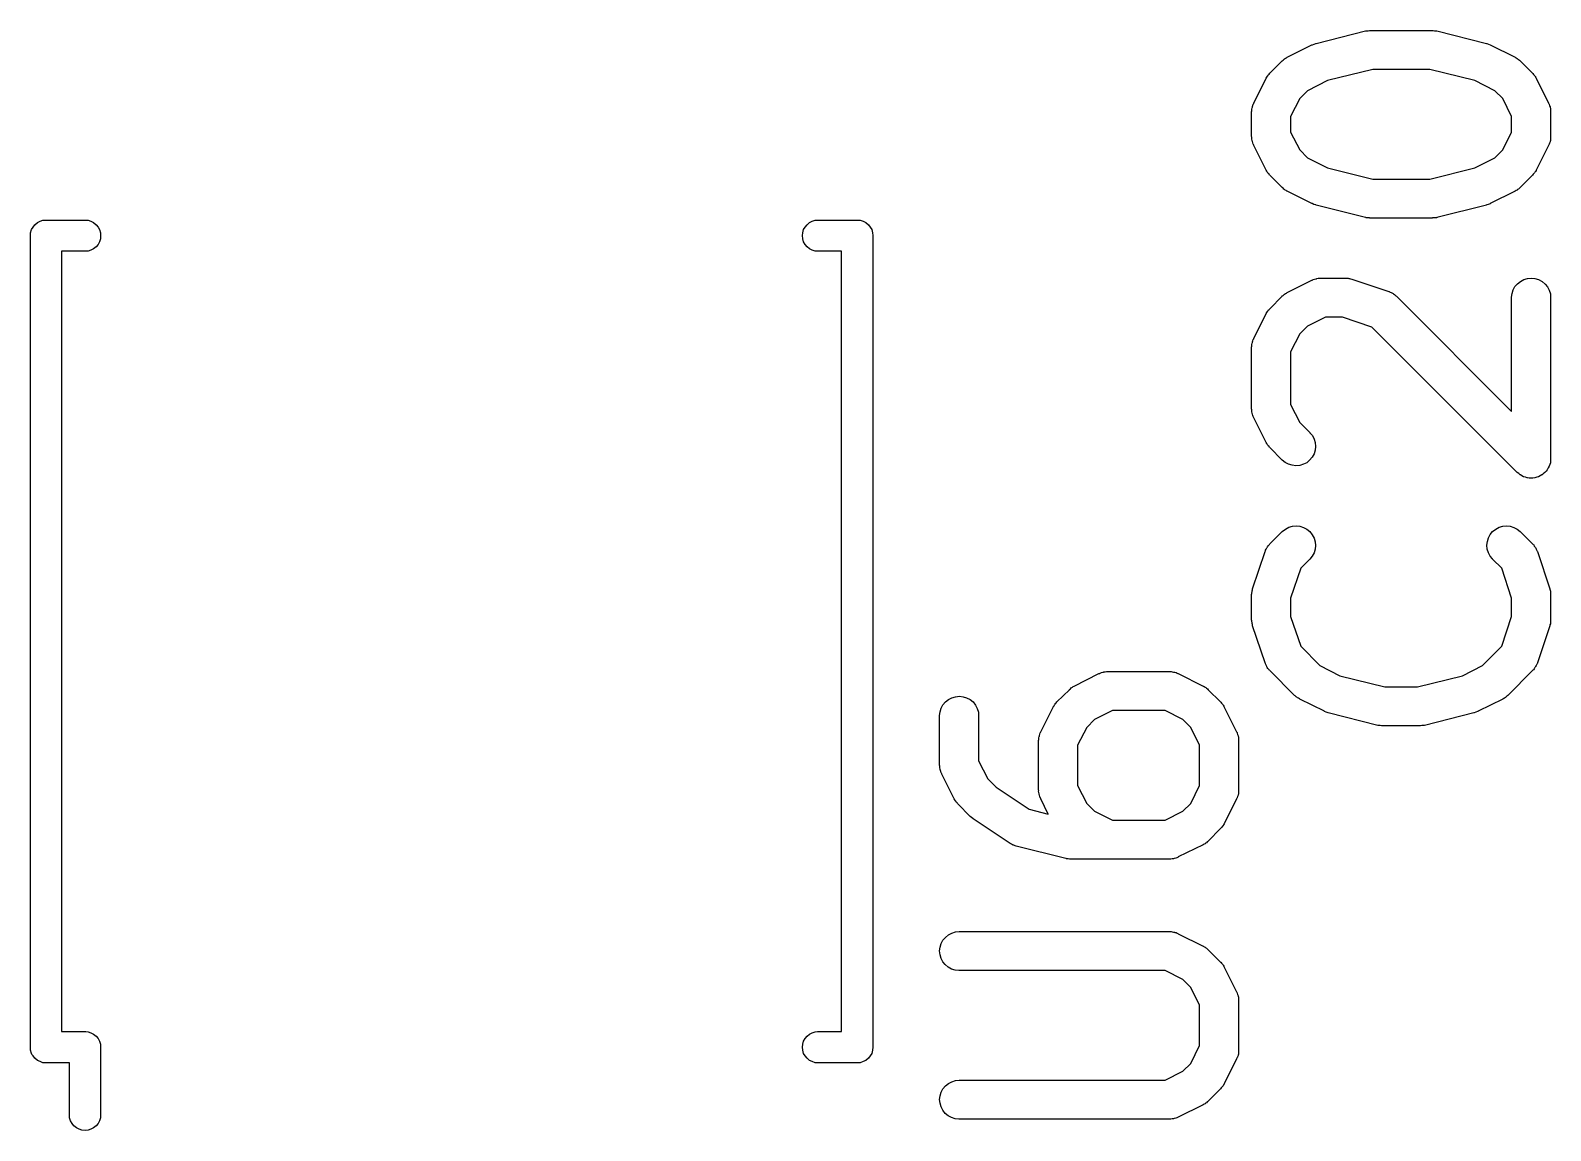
# Model space of a CAD drawing. Extents: x 99.8 to 129.4, y -164.5 to -95.4.
# Drawn here: x 107.38 to 113.23, y -121.49 to -117.26 of the extents above; entities that cross this region are included whole.
import ezdxf

# ---------------------------------------------------------------- set-up
doc = ezdxf.new("R2010")
doc.units = 0
doc.layers.add('BLACK', color=7, linetype='CONTINUOUS')

msp = doc.modelspace()

# ---------------------------------------------------------------- linework, layer by layer
at = {"layer": 'BLACK', "linetype": 'CONTINUOUS'}
for p, q in [((112.325, -117.313), (112.515, -117.265)), ((112.515, -117.265), (112.516, -117.265)), ((112.516, -117.265), (112.517, -117.265)), ((112.517, -117.265), (112.519, -117.265)), ((112.519, -117.265), (112.525, -117.264)), ((112.525, -117.264), (112.531, -117.263)), ((112.531, -117.263), (112.532, -117.263)), ((112.532, -117.263), (112.533, -117.263)), ((112.533, -117.263), (112.771, -117.263)), ((112.771, -117.263), (112.772, -117.263)), ((112.772, -117.263), (112.774, -117.263)), ((112.774, -117.263), (112.775, -117.263)), ((112.775, -117.263), (112.781, -117.264)), ((112.781, -117.264), (112.787, -117.265)), ((112.787, -117.265), (112.788, -117.265)), ((112.788, -117.265), (112.79, -117.265)), ((112.79, -117.265), (112.98, -117.313)), ((112.214, -117.366), (112.309, -117.319)), ((112.309, -117.319), (112.31, -117.318)), ((112.31, -117.318), (112.311, -117.318)), ((112.311, -117.318), (112.317, -117.316)), ((112.311, -117.318), (112.311, -117.318)), ((112.317, -117.316), (112.324, -117.313)), ((112.324, -117.313), (112.324, -117.313)), ((112.324, -117.313), (112.325, -117.313)), ((112.98, -117.313), (112.981, -117.313)), ((112.981, -117.313), (112.981, -117.313)), ((112.981, -117.313), (112.982, -117.313)), ((112.982, -117.313), (112.988, -117.316)), ((112.988, -117.316), (112.995, -117.318)), ((112.995, -117.318), (112.995, -117.319)), ((112.995, -117.319), (112.995, -117.319)), ((112.995, -117.319), (113.091, -117.366)), ((112.147, -117.428), (112.195, -117.38)), ((112.195, -117.38), (112.199, -117.377)), ((112.195, -117.38), (112.195, -117.38)), ((112.199, -117.377), (112.202, -117.374)), ((112.202, -117.374), (112.204, -117.372)), ((112.204, -117.372), (112.207, -117.37)), ((112.207, -117.37), (112.211, -117.368)), ((112.211, -117.368), (112.214, -117.366)), ((113.091, -117.366), (113.092, -117.367)), ((113.092, -117.367), (113.095, -117.369)), ((113.095, -117.369), (113.099, -117.371)), ((113.099, -117.371), (113.101, -117.373)), ((113.101, -117.373), (113.104, -117.375)), ((113.104, -117.375), (113.107, -117.378)), ((113.107, -117.378), (113.11, -117.38)), ((113.11, -117.38), (113.158, -117.428)), ((112.085, -117.543), (112.133, -117.447)), ((112.133, -117.446), (112.136, -117.443)), ((112.133, -117.447), (112.133, -117.446)), ((112.136, -117.443), (112.138, -117.439)), ((112.138, -117.439), (112.14, -117.437)), ((112.14, -117.437), (112.141, -117.434)), ((112.141, -117.434), (112.144, -117.431)), ((112.144, -117.431), (112.147, -117.428)), ((112.369, -117.456), (112.292, -117.495)), ((112.543, -117.413), (112.369, -117.456)), ((112.762, -117.413), (112.543, -117.413)), ((112.936, -117.456), (112.762, -117.413)), ((113.013, -117.495), (112.936, -117.456)), ((113.158, -117.428), (113.159, -117.429)), ((113.159, -117.429), (113.161, -117.432)), ((113.161, -117.432), (113.164, -117.435)), ((113.164, -117.435), (113.166, -117.438)), ((113.166, -117.438), (113.168, -117.44)), ((113.168, -117.44), (113.17, -117.444)), ((113.17, -117.444), (113.172, -117.447)), ((113.172, -117.447), (113.219, -117.543)), ((112.292, -117.495), (112.262, -117.525)), ((113.043, -117.525), (113.013, -117.495)), ((112.077, -117.575), (112.078, -117.573)), ((112.077, -117.576), (112.077, -117.575)), ((112.077, -117.671), (112.077, -117.576)), ((112.078, -117.566), (112.079, -117.561)), ((112.078, -117.571), (112.078, -117.566)), ((112.078, -117.573), (112.078, -117.571)), ((112.079, -117.561), (112.08, -117.558)), ((112.08, -117.556), (112.082, -117.552)), ((112.08, -117.558), (112.08, -117.556)), ((112.082, -117.552), (112.083, -117.547)), ((112.083, -117.547), (112.085, -117.545)), ((112.085, -117.545), (112.085, -117.543)), ((112.262, -117.525), (112.227, -117.594)), ((113.077, -117.594), (113.043, -117.525)), ((113.219, -117.543), (113.22, -117.544)), ((113.22, -117.544), (113.221, -117.546)), ((113.221, -117.546), (113.222, -117.548)), ((113.222, -117.548), (113.223, -117.553)), ((113.223, -117.553), (113.225, -117.557)), ((113.225, -117.557), (113.225, -117.56)), ((113.225, -117.56), (113.226, -117.562)), ((113.226, -117.562), (113.226, -117.567)), ((113.226, -117.567), (113.227, -117.572)), ((113.227, -117.572), (113.227, -117.574)), ((113.227, -117.574), (113.227, -117.576)), ((113.227, -117.576), (113.227, -117.671)), ((112.227, -117.594), (112.227, -117.654)), ((113.077, -117.654), (113.077, -117.594)), ((112.078, -117.674), (112.077, -117.671)), ((112.078, -117.676), (112.078, -117.674)), ((112.078, -117.681), (112.078, -117.676)), ((112.079, -117.686), (112.078, -117.681)), ((112.079, -117.688), (112.079, -117.686)), ((112.08, -117.69), (112.079, -117.688)), ((112.082, -117.695), (112.08, -117.69)), ((112.083, -117.7), (112.082, -117.695)), ((112.084, -117.702), (112.083, -117.7)), ((112.227, -117.654), (112.262, -117.722)), ((113.043, -117.722), (113.077, -117.654)), ((113.223, -117.696), (113.221, -117.701)), ((113.225, -117.691), (113.223, -117.696)), ((113.226, -117.687), (113.225, -117.689)), ((113.225, -117.689), (113.225, -117.691)), ((113.227, -117.677), (113.226, -117.682)), ((113.226, -117.682), (113.226, -117.687)), ((113.227, -117.671), (113.227, -117.672)), ((113.227, -117.672), (113.227, -117.675)), ((113.227, -117.675), (113.227, -117.677)), ((112.085, -117.704), (112.084, -117.702)), ((112.085, -117.705), (112.085, -117.704)), ((112.133, -117.8), (112.085, -117.705)), ((112.262, -117.722), (112.292, -117.753)), ((112.292, -117.753), (112.369, -117.791)), ((112.936, -117.791), (113.013, -117.753)), ((113.013, -117.753), (113.043, -117.722)), ((113.219, -117.705), (113.172, -117.8)), ((113.22, -117.703), (113.219, -117.705)), ((113.221, -117.701), (113.22, -117.703)), ((112.135, -117.804), (112.133, -117.8)), ((112.137, -117.808), (112.135, -117.804)), ((112.139, -117.81), (112.137, -117.808)), ((112.141, -117.813), (112.139, -117.81)), ((112.144, -117.816), (112.141, -117.813)), ((112.146, -117.819), (112.144, -117.816)), ((112.369, -117.791), (112.543, -117.835)), ((112.762, -117.835), (112.936, -117.791)), ((113.16, -117.816), (113.158, -117.82)), ((113.163, -117.813), (113.16, -117.816)), ((113.165, -117.811), (113.163, -117.813)), ((113.167, -117.808), (113.165, -117.811)), ((113.169, -117.805), (113.167, -117.808)), ((113.171, -117.801), (113.169, -117.805)), ((113.172, -117.8), (113.171, -117.801)), ((112.147, -117.82), (112.146, -117.819)), ((112.195, -117.867), (112.147, -117.82)), ((112.198, -117.87), (112.195, -117.867)), ((112.201, -117.873), (112.198, -117.87)), ((112.203, -117.875), (112.201, -117.873)), ((112.206, -117.877), (112.203, -117.875)), ((112.543, -117.835), (112.762, -117.835)), ((113.1, -117.875), (113.098, -117.877)), ((113.103, -117.874), (113.1, -117.875)), ((113.106, -117.871), (113.103, -117.874)), ((113.109, -117.868), (113.106, -117.871)), ((113.11, -117.867), (113.109, -117.868)), ((113.158, -117.82), (113.11, -117.867)), ((112.21, -117.879), (112.206, -117.877)), ((112.213, -117.881), (112.21, -117.879)), ((112.214, -117.881), (112.213, -117.881)), ((112.309, -117.929), (112.214, -117.881)), ((112.31, -117.929), (112.309, -117.929)), ((112.316, -117.932), (112.31, -117.929)), ((112.31, -117.929), (112.31, -117.929)), ((112.323, -117.934), (112.316, -117.932)), ((112.987, -117.932), (112.981, -117.934)), ((112.994, -117.93), (112.987, -117.932)), ((112.995, -117.929), (112.994, -117.93)), ((112.994, -117.93), (112.994, -117.93)), ((113.091, -117.881), (112.995, -117.929)), ((112.995, -117.929), (112.995, -117.929)), ((113.094, -117.879), (113.091, -117.881)), ((113.098, -117.877), (113.094, -117.879)), ((107.428, -117.993), (107.437, -117.992)), ((107.437, -117.992), (107.437, -117.992)), ((107.437, -117.992), (107.44, -117.992)), ((107.44, -117.992), (107.443, -117.992)), ((107.443, -117.992), (107.593, -117.992)), ((107.593, -117.992), (107.602, -117.993)), ((110.398, -117.993), (110.407, -117.992)), ((110.407, -117.992), (110.557, -117.992)), ((110.557, -117.992), (110.56, -117.992)), ((110.56, -117.992), (110.563, -117.992)), ((110.563, -117.992), (110.572, -117.993)), ((112.324, -117.934), (112.323, -117.934)), ((112.323, -117.934), (112.323, -117.934)), ((112.325, -117.935), (112.324, -117.934)), ((112.515, -117.982), (112.325, -117.935)), ((112.516, -117.982), (112.515, -117.982)), ((112.518, -117.983), (112.516, -117.982)), ((112.524, -117.984), (112.518, -117.983)), ((112.53, -117.984), (112.524, -117.984)), ((112.531, -117.984), (112.53, -117.984)), ((112.532, -117.985), (112.531, -117.984)), ((112.533, -117.985), (112.532, -117.985)), ((112.771, -117.985), (112.533, -117.985)), ((112.773, -117.984), (112.771, -117.985)), ((112.774, -117.984), (112.773, -117.984)), ((112.78, -117.984), (112.774, -117.984)), ((112.786, -117.983), (112.78, -117.984)), ((112.787, -117.983), (112.786, -117.983)), ((112.789, -117.983), (112.787, -117.983)), ((112.79, -117.982), (112.789, -117.983)), ((112.98, -117.935), (112.79, -117.982)), ((112.981, -117.934), (112.98, -117.935)), ((112.98, -117.935), (112.98, -117.935)), ((107.38, -118.052), (107.381, -118.041)), ((107.381, -118.041), (107.384, -118.029)), ((107.384, -118.029), (107.39, -118.019)), ((107.39, -118.019), (107.397, -118.01)), ((107.397, -118.01), (107.407, -118.002)), ((107.407, -118.002), (107.417, -117.997)), ((107.417, -117.997), (107.428, -117.993)), ((107.602, -117.993), (107.613, -117.997)), ((107.613, -117.997), (107.623, -118.002)), ((107.623, -118.002), (107.633, -118.01)), ((107.633, -118.01), (107.64, -118.019)), ((107.64, -118.019), (107.646, -118.029)), ((107.646, -118.029), (107.649, -118.041)), ((107.649, -118.041), (107.65, -118.052)), ((110.35, -118.052), (110.351, -118.041)), ((110.351, -118.041), (110.354, -118.029)), ((110.354, -118.029), (110.36, -118.019)), ((110.36, -118.019), (110.367, -118.01)), ((110.367, -118.01), (110.377, -118.002)), ((110.377, -118.002), (110.387, -117.997)), ((110.387, -117.997), (110.398, -117.993)), ((110.572, -117.993), (110.583, -117.997)), ((110.583, -117.997), (110.593, -118.002)), ((110.593, -118.002), (110.603, -118.01)), ((110.603, -118.01), (110.61, -118.019)), ((110.61, -118.019), (110.616, -118.029)), ((110.616, -118.029), (110.619, -118.041)), ((110.619, -118.041), (110.62, -118.052)), ((107.38, -118.055), (107.38, -118.052)), ((107.38, -121.17), (107.38, -118.055)), ((107.613, -118.108), (107.602, -118.112)), ((107.623, -118.103), (107.613, -118.108)), ((107.633, -118.095), (107.623, -118.103)), ((107.64, -118.086), (107.633, -118.095)), ((107.646, -118.076), (107.64, -118.086)), ((107.649, -118.064), (107.646, -118.076)), ((107.65, -118.052), (107.649, -118.064)), ((110.351, -118.064), (110.35, -118.052)), ((110.354, -118.076), (110.351, -118.064)), ((110.36, -118.086), (110.354, -118.076)), ((110.367, -118.095), (110.36, -118.086)), ((110.377, -118.103), (110.367, -118.095)), ((110.387, -118.108), (110.377, -118.103)), ((110.398, -118.112), (110.387, -118.108)), ((110.62, -118.052), (110.62, -118.055)), ((110.62, -118.055), (110.62, -121.17)), ((107.593, -118.112), (107.5, -118.112)), ((107.5, -118.112), (107.5, -121.112)), ((107.602, -118.112), (107.593, -118.112)), ((110.407, -118.112), (110.398, -118.112)), ((110.5, -118.112), (110.407, -118.112)), ((110.5, -121.112), (110.5, -118.112)), ((112.214, -118.271), (112.309, -118.223)), ((112.309, -118.223), (112.31, -118.223)), ((112.31, -118.223), (112.312, -118.222)), ((112.312, -118.222), (112.314, -118.221)), ((112.314, -118.221), (112.319, -118.22)), ((112.319, -118.22), (112.324, -118.218)), ((112.324, -118.218), (112.326, -118.218)), ((112.326, -118.218), (112.328, -118.217)), ((112.328, -118.217), (112.333, -118.216)), ((112.333, -118.216), (112.338, -118.216)), ((112.338, -118.216), (112.341, -118.216)), ((112.341, -118.216), (112.343, -118.215)), ((112.343, -118.215), (112.438, -118.215)), ((112.438, -118.215), (112.439, -118.215)), ((112.439, -118.215), (112.443, -118.216)), ((112.443, -118.216), (112.448, -118.216)), ((112.448, -118.216), (112.451, -118.217)), ((112.451, -118.217), (112.454, -118.217)), ((112.454, -118.217), (112.458, -118.218)), ((112.458, -118.218), (112.462, -118.219)), ((112.462, -118.219), (112.605, -118.267)), ((113.111, -118.228), (113.124, -118.221)), ((113.124, -118.221), (113.138, -118.217)), ((113.138, -118.217), (113.153, -118.215)), ((113.153, -118.215), (113.167, -118.217)), ((113.167, -118.217), (113.181, -118.221)), ((113.181, -118.221), (113.194, -118.228)), ((112.195, -118.284), (112.199, -118.282)), ((112.195, -118.285), (112.195, -118.284)), ((112.199, -118.282), (112.202, -118.279)), ((112.202, -118.279), (112.204, -118.277)), ((112.204, -118.277), (112.207, -118.275)), ((112.207, -118.275), (112.211, -118.273)), ((112.211, -118.273), (112.214, -118.271)), ((112.605, -118.267), (112.606, -118.267)), ((112.606, -118.267), (112.608, -118.268)), ((112.608, -118.268), (112.61, -118.269)), ((112.61, -118.269), (112.614, -118.271)), ((112.614, -118.271), (112.619, -118.273)), ((112.619, -118.273), (112.621, -118.275)), ((112.621, -118.275), (112.623, -118.276)), ((112.623, -118.276), (112.627, -118.279)), ((112.627, -118.279), (112.631, -118.282)), ((112.631, -118.282), (112.632, -118.284)), ((112.632, -118.284), (112.634, -118.285)), ((113.077, -118.289), (113.079, -118.275)), ((113.079, -118.275), (113.083, -118.261)), ((113.083, -118.261), (113.09, -118.248)), ((113.09, -118.248), (113.1, -118.237)), ((113.1, -118.237), (113.111, -118.228)), ((113.194, -118.228), (113.206, -118.238)), ((113.206, -118.238), (113.215, -118.249)), ((113.215, -118.249), (113.222, -118.262)), ((113.222, -118.262), (113.226, -118.276)), ((113.226, -118.276), (113.227, -118.29)), ((112.138, -118.344), (112.14, -118.342)), ((112.14, -118.342), (112.141, -118.339)), ((112.141, -118.339), (112.144, -118.336)), ((112.144, -118.336), (112.147, -118.333)), ((112.147, -118.333), (112.195, -118.285)), ((112.634, -118.285), (113.077, -118.728)), ((113.077, -118.29), (113.077, -118.289)), ((113.077, -118.728), (113.077, -118.29)), ((113.227, -118.29), (113.227, -118.91)), ((112.085, -118.447), (112.133, -118.352)), ((112.133, -118.351), (112.136, -118.348)), ((112.133, -118.352), (112.133, -118.351)), ((112.136, -118.348), (112.138, -118.344)), ((112.292, -118.4), (112.262, -118.43)), ((112.361, -118.365), (112.292, -118.4)), ((112.426, -118.365), (112.361, -118.365)), ((112.54, -118.404), (112.426, -118.365)), ((112.08, -118.461), (112.082, -118.456)), ((112.082, -118.456), (112.083, -118.451)), ((112.083, -118.451), (112.085, -118.449)), ((112.085, -118.449), (112.085, -118.447)), ((112.262, -118.43), (112.227, -118.499)), ((113.099, -118.963), (112.54, -118.404)), ((112.077, -118.48), (112.078, -118.478)), ((112.077, -118.481), (112.077, -118.48)), ((112.077, -118.719), (112.077, -118.481)), ((112.078, -118.47), (112.079, -118.465)), ((112.078, -118.476), (112.078, -118.47)), ((112.078, -118.478), (112.078, -118.476)), ((112.079, -118.465), (112.08, -118.463)), ((112.08, -118.463), (112.08, -118.461)), ((112.227, -118.499), (112.227, -118.701)), ((112.078, -118.721), (112.077, -118.719)), ((112.078, -118.723), (112.078, -118.721)), ((112.078, -118.729), (112.078, -118.723)), ((112.079, -118.734), (112.078, -118.729)), ((112.079, -118.736), (112.079, -118.734)), ((112.08, -118.738), (112.079, -118.736)), ((112.082, -118.743), (112.08, -118.738)), ((112.083, -118.748), (112.082, -118.743)), ((112.084, -118.75), (112.083, -118.748)), ((112.085, -118.752), (112.084, -118.75)), ((112.085, -118.753), (112.085, -118.752)), ((112.227, -118.701), (112.262, -118.77)), ((112.133, -118.848), (112.085, -118.753)), ((112.262, -118.77), (112.301, -118.809)), ((112.301, -118.809), (112.301, -118.81)), ((112.301, -118.81), (112.311, -118.821)), ((112.135, -118.851), (112.133, -118.848)), ((112.137, -118.855), (112.135, -118.851)), ((112.139, -118.858), (112.137, -118.855)), ((112.141, -118.86), (112.139, -118.858)), ((112.144, -118.863), (112.141, -118.86)), ((112.146, -118.867), (112.144, -118.863)), ((112.147, -118.867), (112.146, -118.867)), ((112.195, -118.915), (112.147, -118.867)), ((112.311, -118.821), (112.317, -118.834)), ((112.317, -118.834), (112.321, -118.848)), ((112.321, -118.848), (112.323, -118.863)), ((112.323, -118.863), (112.321, -118.877)), ((112.206, -118.924), (112.195, -118.915)), ((112.219, -118.931), (112.206, -118.924)), ((112.289, -118.925), (112.276, -118.931)), ((112.3, -118.915), (112.289, -118.925)), ((112.31, -118.904), (112.3, -118.915)), ((112.317, -118.891), (112.31, -118.904)), ((112.321, -118.877), (112.317, -118.891)), ((113.226, -118.925), (113.224, -118.932)), ((113.227, -118.918), (113.226, -118.925)), ((113.226, -118.925), (113.226, -118.925)), ((113.226, -118.925), (113.226, -118.925)), ((113.227, -118.91), (113.227, -118.91)), ((113.227, -118.91), (113.227, -118.91)), ((113.227, -118.91), (113.227, -118.91)), ((113.227, -118.91), (113.227, -118.911)), ((113.227, -118.911), (113.227, -118.918)), ((112.233, -118.935), (112.219, -118.931)), ((112.247, -118.937), (112.233, -118.935)), ((112.262, -118.936), (112.247, -118.937)), ((112.276, -118.931), (112.262, -118.936)), ((113.105, -118.967), (113.099, -118.963)), ((113.11, -118.972), (113.105, -118.967)), ((113.111, -118.972), (113.11, -118.972)), ((113.117, -118.975), (113.111, -118.972)), ((113.111, -118.972), (113.111, -118.972)), ((113.123, -118.979), (113.117, -118.975)), ((113.124, -118.979), (113.123, -118.979)), ((113.123, -118.979), (113.123, -118.979)), ((113.13, -118.981), (113.124, -118.979)), ((113.137, -118.983), (113.13, -118.981)), ((113.138, -118.983), (113.137, -118.983)), ((113.137, -118.983), (113.137, -118.983)), ((113.145, -118.984), (113.138, -118.983)), ((113.152, -118.985), (113.145, -118.984)), ((113.159, -118.984), (113.152, -118.985)), ((113.152, -118.985), (113.152, -118.985)), ((113.152, -118.985), (113.152, -118.985)), ((113.166, -118.983), (113.159, -118.984)), ((113.167, -118.983), (113.166, -118.983)), ((113.174, -118.981), (113.167, -118.983)), ((113.167, -118.983), (113.167, -118.983)), ((113.18, -118.979), (113.174, -118.981)), ((113.181, -118.979), (113.18, -118.979)), ((113.187, -118.976), (113.181, -118.979)), ((113.181, -118.979), (113.181, -118.979)), ((113.193, -118.972), (113.187, -118.976)), ((113.194, -118.972), (113.193, -118.972)), ((113.199, -118.968), (113.194, -118.972)), ((113.194, -118.972), (113.194, -118.972)), ((113.205, -118.963), (113.199, -118.968)), ((113.21, -118.958), (113.205, -118.963)), ((113.205, -118.963), (113.205, -118.963)), ((113.205, -118.963), (113.205, -118.963)), ((113.214, -118.952), (113.21, -118.958)), ((113.218, -118.945), (113.214, -118.952)), ((113.214, -118.952), (113.214, -118.952)), ((113.214, -118.952), (113.214, -118.952)), ((113.221, -118.939), (113.218, -118.945)), ((113.224, -118.932), (113.221, -118.939)), ((113.221, -118.939), (113.221, -118.939)), ((113.221, -118.939), (113.221, -118.939)), ((112.147, -119.237), (112.195, -119.19)), ((112.195, -119.189), (112.207, -119.18)), ((112.195, -119.19), (112.195, -119.189)), ((112.207, -119.18), (112.22, -119.173)), ((112.22, -119.173), (112.234, -119.169)), ((112.234, -119.169), (112.248, -119.168)), ((112.248, -119.168), (112.263, -119.169)), ((112.263, -119.169), (112.277, -119.174)), ((112.277, -119.174), (112.29, -119.181)), ((112.29, -119.181), (112.301, -119.19)), ((112.301, -119.19), (112.31, -119.202)), ((112.31, -119.202), (112.317, -119.215)), ((112.317, -119.215), (112.321, -119.229)), ((112.984, -119.228), (112.988, -119.214)), ((112.988, -119.214), (112.995, -119.201)), ((112.995, -119.201), (113.004, -119.189)), ((113.004, -119.189), (113.016, -119.18)), ((113.016, -119.18), (113.029, -119.173)), ((113.029, -119.173), (113.043, -119.169)), ((113.043, -119.169), (113.057, -119.168)), ((113.057, -119.168), (113.072, -119.169)), ((113.072, -119.169), (113.086, -119.174)), ((113.086, -119.174), (113.099, -119.181)), ((113.099, -119.181), (113.11, -119.19)), ((113.11, -119.19), (113.158, -119.237)), ((112.081, -119.41), (112.129, -119.267)), ((112.129, -119.266), (112.13, -119.264)), ((112.129, -119.267), (112.129, -119.266)), ((112.13, -119.264), (112.131, -119.262)), ((112.131, -119.262), (112.133, -119.257)), ((112.133, -119.257), (112.135, -119.252)), ((112.135, -119.252), (112.137, -119.251)), ((112.137, -119.251), (112.138, -119.249)), ((112.138, -119.249), (112.141, -119.245)), ((112.141, -119.245), (112.144, -119.241)), ((112.144, -119.241), (112.146, -119.239)), ((112.146, -119.239), (112.147, -119.237)), ((112.317, -119.272), (112.31, -119.285)), ((112.321, -119.258), (112.317, -119.272)), ((112.321, -119.229), (112.323, -119.243)), ((112.323, -119.243), (112.321, -119.258)), ((112.982, -119.242), (112.984, -119.228)), ((112.983, -119.257), (112.982, -119.242)), ((112.988, -119.271), (112.983, -119.257)), ((112.994, -119.284), (112.988, -119.271)), ((113.158, -119.237), (113.159, -119.238)), ((113.159, -119.238), (113.16, -119.24)), ((113.16, -119.24), (113.162, -119.241)), ((113.162, -119.241), (113.164, -119.246)), ((113.164, -119.246), (113.168, -119.25)), ((113.168, -119.25), (113.169, -119.252)), ((113.169, -119.252), (113.17, -119.253)), ((113.17, -119.253), (113.172, -119.258)), ((113.172, -119.258), (113.174, -119.263)), ((113.174, -119.263), (113.175, -119.265)), ((113.175, -119.265), (113.176, -119.267)), ((113.176, -119.267), (113.224, -119.41)), ((112.266, -119.331), (112.227, -119.446)), ((112.301, -119.296), (112.266, -119.331)), ((112.31, -119.285), (112.301, -119.296)), ((113.003, -119.295), (112.994, -119.284)), ((113.004, -119.296), (113.003, -119.295)), ((113.039, -119.331), (113.004, -119.296)), ((113.077, -119.446), (113.039, -119.331)), ((112.077, -119.432), (112.078, -119.428)), ((112.077, -119.433), (112.077, -119.432)), ((112.077, -119.529), (112.077, -119.433)), ((112.078, -119.424), (112.079, -119.421)), ((112.078, -119.428), (112.078, -119.424)), ((112.079, -119.418), (112.08, -119.414)), ((112.079, -119.421), (112.079, -119.418)), ((112.08, -119.414), (112.081, -119.41)), ((112.227, -119.446), (112.227, -119.516)), ((113.077, -119.516), (113.077, -119.446)), ((113.224, -119.41), (113.224, -119.411)), ((113.224, -119.411), (113.225, -119.415)), ((113.225, -119.415), (113.226, -119.419)), ((113.226, -119.419), (113.226, -119.422)), ((113.226, -119.422), (113.227, -119.425)), ((113.227, -119.425), (113.227, -119.429)), ((113.227, -119.429), (113.227, -119.433)), ((113.227, -119.433), (113.227, -119.529)), ((112.078, -119.533), (112.077, -119.529)), ((112.078, -119.537), (112.078, -119.533)), ((112.079, -119.54), (112.078, -119.537)), ((112.079, -119.543), (112.079, -119.54)), ((112.08, -119.547), (112.079, -119.543)), ((112.081, -119.551), (112.08, -119.547)), ((112.081, -119.552), (112.081, -119.551)), ((112.129, -119.695), (112.081, -119.552)), ((112.227, -119.516), (112.266, -119.631)), ((113.039, -119.631), (113.077, -119.516)), ((113.224, -119.552), (113.176, -119.695)), ((113.226, -119.544), (113.224, -119.548)), ((113.224, -119.548), (113.224, -119.552)), ((113.227, -119.538), (113.226, -119.541)), ((113.226, -119.541), (113.226, -119.544)), ((113.227, -119.529), (113.227, -119.53)), ((113.227, -119.53), (113.227, -119.534)), ((113.227, -119.534), (113.227, -119.538)), ((112.266, -119.631), (112.34, -119.705)), ((112.965, -119.705), (113.039, -119.631)), ((111.395, -119.784), (111.49, -119.736)), ((111.49, -119.736), (111.491, -119.735)), ((111.491, -119.735), (111.493, -119.735)), ((111.493, -119.735), (111.495, -119.734)), ((111.495, -119.734), (111.5, -119.732)), ((111.5, -119.732), (111.505, -119.73)), ((111.505, -119.73), (111.507, -119.73)), ((111.507, -119.73), (111.509, -119.729)), ((111.509, -119.729), (111.514, -119.729)), ((111.514, -119.729), (111.519, -119.728)), ((111.519, -119.728), (111.522, -119.728)), ((111.522, -119.728), (111.524, -119.728)), ((111.524, -119.728), (111.762, -119.728)), ((111.762, -119.728), (111.763, -119.728)), ((111.763, -119.728), (111.765, -119.728)), ((111.765, -119.728), (111.767, -119.728)), ((111.767, -119.728), (111.772, -119.729)), ((111.772, -119.729), (111.777, -119.73)), ((111.777, -119.73), (111.78, -119.73)), ((111.78, -119.73), (111.782, -119.731)), ((111.782, -119.731), (111.787, -119.732)), ((111.787, -119.732), (111.791, -119.734)), ((111.791, -119.734), (111.793, -119.735)), ((111.793, -119.735), (111.795, -119.736)), ((111.795, -119.736), (111.891, -119.784)), ((112.13, -119.697), (112.129, -119.695)), ((112.13, -119.699), (112.13, -119.697)), ((112.133, -119.704), (112.13, -119.699)), ((112.135, -119.709), (112.133, -119.704)), ((112.136, -119.71), (112.135, -119.709)), ((112.137, -119.712), (112.136, -119.71)), ((112.14, -119.716), (112.137, -119.712)), ((112.143, -119.72), (112.14, -119.716)), ((112.145, -119.722), (112.143, -119.72)), ((112.146, -119.724), (112.145, -119.722)), ((112.147, -119.724), (112.146, -119.724)), ((112.242, -119.82), (112.147, -119.724)), ((112.34, -119.705), (112.417, -119.744)), ((112.417, -119.744), (112.59, -119.787)), ((112.715, -119.787), (112.888, -119.744)), ((112.888, -119.744), (112.965, -119.705)), ((113.158, -119.724), (113.063, -119.82)), ((113.159, -119.723), (113.158, -119.724)), ((113.161, -119.721), (113.159, -119.723)), ((113.164, -119.717), (113.161, -119.721)), ((113.167, -119.713), (113.164, -119.717)), ((113.168, -119.711), (113.167, -119.713)), ((113.169, -119.709), (113.168, -119.711)), ((113.172, -119.705), (113.169, -119.709)), ((113.174, -119.7), (113.172, -119.705)), ((113.175, -119.698), (113.174, -119.7)), ((113.176, -119.696), (113.175, -119.698)), ((113.176, -119.695), (113.176, -119.696)), ((111.328, -119.845), (111.376, -119.798)), ((111.376, -119.797), (111.38, -119.794)), ((111.376, -119.798), (111.376, -119.797)), ((111.38, -119.794), (111.383, -119.791)), ((111.383, -119.791), (111.385, -119.79)), ((111.385, -119.79), (111.388, -119.788)), ((111.388, -119.788), (111.391, -119.786)), ((111.391, -119.786), (111.395, -119.784)), ((111.891, -119.784), (111.892, -119.784)), ((111.892, -119.784), (111.895, -119.786)), ((111.895, -119.786), (111.899, -119.788)), ((111.899, -119.788), (111.901, -119.79)), ((111.901, -119.79), (111.904, -119.792)), ((111.904, -119.792), (111.907, -119.795)), ((111.907, -119.795), (111.91, -119.798)), ((111.91, -119.798), (111.958, -119.845)), ((112.59, -119.787), (112.715, -119.787)), ((110.883, -119.869), (110.89, -119.856)), ((110.89, -119.856), (110.9, -119.845)), ((110.9, -119.845), (110.911, -119.835)), ((110.911, -119.835), (110.924, -119.829)), ((110.924, -119.829), (110.938, -119.825)), ((110.938, -119.825), (110.953, -119.823)), ((110.953, -119.823), (110.967, -119.825)), ((110.967, -119.825), (110.981, -119.829)), ((110.981, -119.829), (110.994, -119.836)), ((110.994, -119.836), (111.006, -119.845)), ((111.006, -119.845), (111.015, -119.857)), ((111.015, -119.857), (111.022, -119.87)), ((111.314, -119.864), (111.317, -119.86)), ((111.317, -119.86), (111.319, -119.856)), ((111.319, -119.856), (111.321, -119.854)), ((111.321, -119.854), (111.322, -119.851)), ((111.322, -119.851), (111.325, -119.848)), ((111.325, -119.848), (111.328, -119.845)), ((111.958, -119.845), (111.959, -119.846)), ((111.959, -119.846), (111.961, -119.849)), ((111.961, -119.849), (111.964, -119.852)), ((111.964, -119.852), (111.966, -119.855)), ((111.966, -119.855), (111.968, -119.857)), ((111.968, -119.857), (111.97, -119.861)), ((111.97, -119.861), (111.972, -119.865)), ((112.245, -119.822), (112.242, -119.82)), ((112.248, -119.825), (112.245, -119.822)), ((112.251, -119.827), (112.248, -119.825)), ((112.254, -119.829), (112.251, -119.827)), ((112.257, -119.831), (112.254, -119.829)), ((112.261, -119.833), (112.257, -119.831)), ((112.262, -119.834), (112.261, -119.833)), ((112.357, -119.881), (112.262, -119.834)), ((113.043, -119.834), (112.948, -119.881)), ((113.047, -119.832), (113.043, -119.834)), ((113.05, -119.83), (113.047, -119.832)), ((113.053, -119.828), (113.05, -119.83)), ((113.055, -119.826), (113.053, -119.828)), ((113.059, -119.823), (113.055, -119.826)), ((113.062, -119.82), (113.059, -119.823)), ((113.063, -119.82), (113.062, -119.82)), ((110.877, -119.897), (110.879, -119.883)), ((110.877, -119.898), (110.877, -119.897)), ((110.877, -120.089), (110.877, -119.898)), ((110.879, -119.883), (110.883, -119.869)), ((111.022, -119.87), (111.026, -119.884)), ((111.026, -119.884), (111.027, -119.898)), ((111.027, -119.898), (111.027, -120.071)), ((111.266, -119.96), (111.314, -119.865)), ((111.314, -119.865), (111.314, -119.864)), ((111.473, -119.912), (111.443, -119.943)), ((111.542, -119.878), (111.473, -119.912)), ((111.744, -119.878), (111.542, -119.878)), ((111.813, -119.912), (111.744, -119.878)), ((111.843, -119.943), (111.813, -119.912)), ((111.972, -119.865), (112.019, -119.96)), ((112.358, -119.882), (112.357, -119.881)), ((112.357, -119.881), (112.357, -119.881)), ((112.364, -119.884), (112.358, -119.882)), ((112.371, -119.887), (112.364, -119.884)), ((112.372, -119.887), (112.371, -119.887)), ((112.371, -119.887), (112.371, -119.887)), ((112.371, -119.887), (112.371, -119.887)), ((112.563, -119.935), (112.372, -119.887)), ((112.932, -119.887), (112.742, -119.935)), ((112.933, -119.887), (112.932, -119.887)), ((112.94, -119.884), (112.933, -119.887)), ((112.933, -119.887), (112.933, -119.887)), ((112.946, -119.882), (112.94, -119.884)), ((112.947, -119.882), (112.946, -119.882)), ((112.948, -119.881), (112.947, -119.882)), ((112.947, -119.882), (112.947, -119.882)), ((111.259, -119.983), (111.26, -119.978)), ((111.26, -119.978), (111.261, -119.976)), ((111.261, -119.974), (111.263, -119.969)), ((111.261, -119.976), (111.261, -119.974)), ((111.263, -119.969), (111.264, -119.964)), ((111.264, -119.964), (111.265, -119.962)), ((111.265, -119.962), (111.266, -119.96)), ((111.443, -119.943), (111.408, -120.011)), ((111.877, -120.011), (111.843, -119.943)), ((112.019, -119.96), (112.02, -119.961)), ((112.02, -119.961), (112.021, -119.963)), ((112.021, -119.963), (112.022, -119.965)), ((112.022, -119.965), (112.023, -119.97)), ((112.023, -119.97), (112.025, -119.975)), ((112.025, -119.975), (112.025, -119.977)), ((112.025, -119.977), (112.026, -119.979)), ((112.026, -119.979), (112.026, -119.984)), ((112.564, -119.935), (112.563, -119.935)), ((112.565, -119.935), (112.564, -119.935)), ((112.571, -119.936), (112.565, -119.935)), ((112.577, -119.937), (112.571, -119.936)), ((112.579, -119.937), (112.577, -119.937)), ((112.58, -119.937), (112.579, -119.937)), ((112.581, -119.937), (112.58, -119.937)), ((112.724, -119.937), (112.581, -119.937)), ((112.725, -119.937), (112.724, -119.937)), ((112.726, -119.937), (112.725, -119.937)), ((112.732, -119.936), (112.726, -119.937)), ((112.738, -119.935), (112.732, -119.936)), ((112.74, -119.935), (112.738, -119.935)), ((112.741, -119.935), (112.74, -119.935)), ((112.742, -119.935), (112.741, -119.935)), ((111.258, -119.992), (111.259, -119.99)), ((111.258, -119.993), (111.258, -119.992)), ((111.258, -120.184), (111.258, -119.993)), ((111.259, -119.988), (111.259, -119.983)), ((111.259, -119.99), (111.259, -119.988)), ((111.408, -120.011), (111.408, -120.166)), ((111.877, -120.166), (111.877, -120.011)), ((112.026, -119.984), (112.027, -119.989)), ((112.027, -119.989), (112.027, -119.991)), ((112.027, -119.991), (112.027, -119.993)), ((112.027, -119.993), (112.027, -120.184)), ((110.878, -120.091), (110.877, -120.089)), ((110.878, -120.093), (110.878, -120.091)), ((110.878, -120.098), (110.878, -120.093)), ((111.027, -120.071), (111.062, -120.14)), ((110.879, -120.103), (110.878, -120.098)), ((110.879, -120.105), (110.879, -120.103)), ((110.88, -120.108), (110.879, -120.105)), ((110.882, -120.112), (110.88, -120.108)), ((110.883, -120.117), (110.882, -120.112)), ((110.884, -120.119), (110.883, -120.117)), ((110.885, -120.121), (110.884, -120.119)), ((110.885, -120.122), (110.885, -120.121)), ((110.933, -120.217), (110.885, -120.122)), ((111.062, -120.14), (111.095, -120.173)), ((111.095, -120.173), (111.221, -120.257)), ((111.259, -120.186), (111.258, -120.184)), ((111.258, -120.188), (111.259, -120.186)), ((111.259, -120.193), (111.258, -120.188)), ((111.26, -120.198), (111.259, -120.193)), ((111.26, -120.201), (111.26, -120.198)), ((111.261, -120.203), (111.26, -120.201)), ((111.263, -120.208), (111.261, -120.203)), ((111.264, -120.213), (111.263, -120.208)), ((111.265, -120.214), (111.264, -120.213)), ((111.266, -120.217), (111.265, -120.214)), ((111.408, -120.166), (111.443, -120.235)), ((111.843, -120.235), (111.877, -120.166)), ((112.021, -120.213), (112.02, -120.215)), ((112.023, -120.209), (112.021, -120.213)), ((112.025, -120.204), (112.023, -120.209)), ((112.026, -120.2), (112.025, -120.202)), ((112.025, -120.202), (112.025, -120.204)), ((112.027, -120.189), (112.026, -120.194)), ((112.026, -120.194), (112.026, -120.2)), ((112.027, -120.184), (112.027, -120.185)), ((112.027, -120.185), (112.027, -120.187)), ((112.027, -120.187), (112.027, -120.189)), ((110.935, -120.221), (110.933, -120.217)), ((110.937, -120.225), (110.935, -120.221)), ((110.939, -120.227), (110.937, -120.225)), ((110.941, -120.23), (110.939, -120.227)), ((110.944, -120.233), (110.941, -120.23)), ((110.946, -120.236), (110.944, -120.233)), ((110.947, -120.237), (110.946, -120.236)), ((110.995, -120.285), (110.947, -120.237)), ((111.221, -120.257), (111.295, -120.276)), ((111.295, -120.276), (111.266, -120.217)), ((111.266, -120.217), (111.266, -120.217)), ((111.443, -120.235), (111.473, -120.265)), ((111.473, -120.265), (111.542, -120.299)), ((111.744, -120.299), (111.813, -120.265)), ((111.813, -120.265), (111.843, -120.235)), ((112.019, -120.217), (111.972, -120.313)), ((112.02, -120.215), (112.019, -120.217)), ((111, -120.289), (110.995, -120.285)), ((111.005, -120.293), (111, -120.289)), ((111.006, -120.294), (111.005, -120.293)), ((111.149, -120.389), (111.006, -120.294)), ((111.006, -120.294), (111.006, -120.294)), ((111.006, -120.294), (111.006, -120.294)), ((111.006, -120.294), (111.006, -120.294)), ((111.542, -120.299), (111.744, -120.299)), ((111.96, -120.329), (111.958, -120.332)), ((111.963, -120.326), (111.96, -120.329)), ((111.965, -120.323), (111.963, -120.326)), ((111.967, -120.321), (111.965, -120.323)), ((111.969, -120.317), (111.967, -120.321)), ((111.971, -120.314), (111.969, -120.317)), ((111.972, -120.313), (111.971, -120.314)), ((111.153, -120.392), (111.149, -120.389)), ((111.9, -120.388), (111.898, -120.39)), ((111.903, -120.386), (111.9, -120.388)), ((111.906, -120.383), (111.903, -120.386)), ((111.909, -120.381), (111.906, -120.383)), ((111.91, -120.38), (111.909, -120.381)), ((111.958, -120.332), (111.91, -120.38)), ((111.158, -120.394), (111.153, -120.392)), ((111.16, -120.395), (111.158, -120.394)), ((111.162, -120.396), (111.16, -120.395)), ((111.167, -120.398), (111.162, -120.396)), ((111.171, -120.399), (111.167, -120.398)), ((111.172, -120.4), (111.171, -120.399)), ((111.363, -120.447), (111.172, -120.4)), ((111.364, -120.447), (111.363, -120.447)), ((111.365, -120.448), (111.364, -120.447)), ((111.371, -120.448), (111.365, -120.448)), ((111.377, -120.449), (111.371, -120.448)), ((111.771, -120.448), (111.766, -120.449)), ((111.776, -120.448), (111.771, -120.448)), ((111.779, -120.447), (111.776, -120.448)), ((111.781, -120.447), (111.779, -120.447)), ((111.786, -120.445), (111.781, -120.447)), ((111.79, -120.444), (111.786, -120.445)), ((111.792, -120.443), (111.79, -120.444)), ((111.795, -120.442), (111.792, -120.443)), ((111.891, -120.394), (111.795, -120.441)), ((111.795, -120.441), (111.795, -120.442)), ((111.894, -120.392), (111.891, -120.394)), ((111.898, -120.39), (111.894, -120.392)), ((111.379, -120.449), (111.377, -120.449)), ((111.38, -120.449), (111.379, -120.449)), ((111.381, -120.449), (111.38, -120.449)), ((111.762, -120.449), (111.381, -120.449)), ((111.764, -120.449), (111.762, -120.449)), ((111.766, -120.449), (111.764, -120.449)), ((110.911, -120.741), (110.924, -120.734)), ((110.924, -120.734), (110.938, -120.729)), ((110.938, -120.729), (110.952, -120.728)), ((110.952, -120.728), (111.762, -120.728)), ((111.762, -120.728), (111.763, -120.728)), ((111.763, -120.728), (111.765, -120.728)), ((111.765, -120.728), (111.767, -120.728)), ((111.767, -120.728), (111.772, -120.729)), ((111.772, -120.729), (111.777, -120.73)), ((111.777, -120.73), (111.78, -120.73)), ((111.78, -120.73), (111.782, -120.731)), ((111.782, -120.731), (111.787, -120.732)), ((111.787, -120.732), (111.791, -120.734)), ((111.791, -120.734), (111.793, -120.735)), ((111.793, -120.735), (111.795, -120.736)), ((111.795, -120.736), (111.891, -120.784)), ((110.877, -120.802), (110.879, -120.788)), ((110.879, -120.788), (110.883, -120.774)), ((110.883, -120.774), (110.89, -120.761)), ((110.89, -120.761), (110.9, -120.75)), ((110.9, -120.75), (110.911, -120.741)), ((111.891, -120.784), (111.892, -120.784)), ((111.892, -120.784), (111.895, -120.786)), ((111.895, -120.786), (111.899, -120.788)), ((111.899, -120.788), (111.901, -120.79)), ((111.901, -120.79), (111.904, -120.792)), ((111.904, -120.792), (111.907, -120.795)), ((111.907, -120.795), (111.91, -120.798)), ((111.91, -120.798), (111.958, -120.845)), ((110.879, -120.817), (110.877, -120.802)), ((110.883, -120.831), (110.879, -120.817)), ((110.89, -120.844), (110.883, -120.831)), ((110.899, -120.855), (110.89, -120.844)), ((110.91, -120.865), (110.899, -120.855)), ((111.958, -120.845), (111.959, -120.846)), ((111.959, -120.846), (111.961, -120.849)), ((111.961, -120.849), (111.964, -120.852)), ((111.964, -120.852), (111.966, -120.855)), ((111.966, -120.855), (111.968, -120.857)), ((111.968, -120.857), (111.97, -120.861)), ((110.923, -120.872), (110.91, -120.865)), ((110.937, -120.876), (110.923, -120.872)), ((110.951, -120.878), (110.937, -120.876)), ((110.952, -120.878), (110.951, -120.878)), ((111.744, -120.878), (110.952, -120.878)), ((111.813, -120.912), (111.744, -120.878)), ((111.843, -120.943), (111.813, -120.912)), ((111.97, -120.861), (111.972, -120.865)), ((111.972, -120.865), (112.019, -120.96)), ((111.877, -121.011), (111.843, -120.943)), ((112.019, -120.96), (112.02, -120.961)), ((112.02, -120.961), (112.021, -120.963)), ((112.021, -120.963), (112.022, -120.965)), ((112.022, -120.965), (112.023, -120.97)), ((112.023, -120.97), (112.025, -120.975)), ((111.877, -121.166), (111.877, -121.011)), ((112.025, -120.975), (112.025, -120.977)), ((112.025, -120.977), (112.026, -120.979)), ((112.026, -120.979), (112.026, -120.984)), ((112.026, -120.984), (112.027, -120.989)), ((112.027, -120.989), (112.027, -120.991)), ((112.027, -120.991), (112.027, -120.993)), ((112.027, -120.993), (112.027, -121.184)), ((107.5, -121.112), (107.587, -121.112)), ((107.587, -121.112), (107.59, -121.112)), ((107.59, -121.112), (107.593, -121.112)), ((107.593, -121.112), (107.593, -121.112)), ((107.593, -121.112), (107.602, -121.113)), ((107.602, -121.113), (107.613, -121.117)), ((107.613, -121.117), (107.623, -121.122)), ((107.623, -121.122), (107.633, -121.13)), ((107.633, -121.13), (107.64, -121.139)), ((107.64, -121.139), (107.646, -121.149)), ((107.646, -121.149), (107.649, -121.161)), ((110.351, -121.161), (110.354, -121.149)), ((110.354, -121.149), (110.36, -121.139)), ((110.36, -121.139), (110.367, -121.13)), ((110.367, -121.13), (110.377, -121.122)), ((110.377, -121.122), (110.387, -121.117)), ((110.387, -121.117), (110.398, -121.113)), ((110.398, -121.113), (110.407, -121.112)), ((110.407, -121.112), (110.5, -121.112)), ((107.38, -121.172), (107.38, -121.17)), ((107.381, -121.184), (107.38, -121.172)), ((107.384, -121.196), (107.381, -121.184)), ((107.386, -121.2), (107.384, -121.196)), ((107.39, -121.206), (107.386, -121.2)), ((107.397, -121.215), (107.39, -121.206)), ((107.649, -121.161), (107.65, -121.172)), ((107.65, -121.172), (107.65, -121.175)), ((107.65, -121.175), (107.65, -121.435)), ((110.35, -121.172), (110.351, -121.161)), ((110.351, -121.184), (110.35, -121.172)), ((110.354, -121.196), (110.351, -121.184)), ((110.36, -121.206), (110.354, -121.196)), ((110.367, -121.215), (110.36, -121.206)), ((110.61, -121.206), (110.603, -121.215)), ((110.616, -121.196), (110.61, -121.206)), ((110.619, -121.184), (110.616, -121.196)), ((110.62, -121.172), (110.619, -121.184)), ((110.62, -121.17), (110.62, -121.172)), ((111.843, -121.235), (111.877, -121.166)), ((112.025, -121.204), (112.023, -121.209)), ((112.026, -121.2), (112.025, -121.202)), ((112.025, -121.202), (112.025, -121.204)), ((112.027, -121.189), (112.026, -121.194)), ((112.026, -121.194), (112.026, -121.2)), ((112.027, -121.184), (112.027, -121.185)), ((112.027, -121.185), (112.027, -121.187)), ((112.027, -121.187), (112.027, -121.189)), ((107.407, -121.223), (107.397, -121.215)), ((107.417, -121.228), (107.407, -121.223)), ((107.428, -121.232), (107.417, -121.228)), ((107.44, -121.233), (107.428, -121.232)), ((107.443, -121.232), (107.44, -121.233)), ((107.53, -121.232), (107.443, -121.232)), ((107.53, -121.435), (107.53, -121.232)), ((110.377, -121.223), (110.367, -121.215)), ((110.387, -121.228), (110.377, -121.223)), ((110.398, -121.232), (110.387, -121.228)), ((110.407, -121.232), (110.398, -121.232)), ((110.557, -121.232), (110.407, -121.232)), ((110.56, -121.233), (110.557, -121.232)), ((110.563, -121.232), (110.56, -121.233)), ((110.572, -121.232), (110.563, -121.232)), ((110.563, -121.232), (110.563, -121.232)), ((110.583, -121.228), (110.572, -121.232)), ((110.593, -121.223), (110.583, -121.228)), ((110.603, -121.215), (110.593, -121.223)), ((111.744, -121.299), (111.813, -121.265)), ((111.813, -121.265), (111.843, -121.235)), ((112.019, -121.217), (111.972, -121.313)), ((112.02, -121.215), (112.019, -121.217)), ((112.021, -121.213), (112.02, -121.215)), ((112.023, -121.209), (112.021, -121.213)), ((110.89, -121.332), (110.9, -121.321)), ((110.9, -121.321), (110.911, -121.312)), ((110.911, -121.312), (110.924, -121.305)), ((110.924, -121.305), (110.938, -121.301)), ((110.938, -121.301), (110.952, -121.299)), ((110.952, -121.299), (111.744, -121.299)), ((111.965, -121.323), (111.963, -121.326)), ((111.967, -121.321), (111.965, -121.323)), ((111.969, -121.317), (111.967, -121.321)), ((111.971, -121.314), (111.969, -121.317)), ((111.972, -121.313), (111.971, -121.314)), ((110.877, -121.374), (110.879, -121.359)), ((110.879, -121.388), (110.877, -121.374)), ((110.879, -121.359), (110.883, -121.345)), ((110.883, -121.345), (110.89, -121.332)), ((111.906, -121.383), (111.903, -121.386)), ((111.909, -121.381), (111.906, -121.383)), ((111.91, -121.38), (111.909, -121.381)), ((111.958, -121.332), (111.91, -121.38)), ((111.96, -121.329), (111.958, -121.332)), ((111.963, -121.326), (111.96, -121.329)), ((107.531, -121.444), (107.53, -121.435)), ((107.65, -121.435), (107.649, -121.444)), ((110.883, -121.402), (110.879, -121.388)), ((110.89, -121.415), (110.883, -121.402)), ((110.899, -121.427), (110.89, -121.415)), ((110.91, -121.436), (110.899, -121.427)), ((110.923, -121.443), (110.91, -121.436)), ((111.795, -121.442), (111.792, -121.443)), ((111.891, -121.394), (111.795, -121.441)), ((111.795, -121.441), (111.795, -121.442)), ((111.894, -121.392), (111.891, -121.394)), ((111.898, -121.39), (111.894, -121.392)), ((111.9, -121.388), (111.898, -121.39)), ((111.903, -121.386), (111.9, -121.388)), ((107.534, -121.456), (107.531, -121.444)), ((107.54, -121.466), (107.534, -121.456)), ((107.547, -121.475), (107.54, -121.466)), ((107.557, -121.483), (107.547, -121.475)), ((107.567, -121.488), (107.557, -121.483)), ((107.578, -121.492), (107.567, -121.488)), ((107.59, -121.493), (107.578, -121.492)), ((107.602, -121.492), (107.59, -121.493)), ((107.613, -121.488), (107.602, -121.492)), ((107.623, -121.483), (107.613, -121.488)), ((107.633, -121.475), (107.623, -121.483)), ((107.64, -121.466), (107.633, -121.475)), ((107.646, -121.456), (107.64, -121.466)), ((107.649, -121.444), (107.646, -121.456)), ((110.937, -121.448), (110.923, -121.443)), ((110.951, -121.449), (110.937, -121.448)), ((110.952, -121.449), (110.951, -121.449)), ((111.762, -121.449), (110.952, -121.449)), ((111.764, -121.449), (111.762, -121.449)), ((111.766, -121.449), (111.764, -121.449)), ((111.771, -121.448), (111.766, -121.449)), ((111.776, -121.448), (111.771, -121.448)), ((111.779, -121.447), (111.776, -121.448)), ((111.781, -121.447), (111.779, -121.447)), ((111.786, -121.445), (111.781, -121.447)), ((111.79, -121.444), (111.786, -121.445)), ((111.792, -121.443), (111.79, -121.444))]:
    msp.add_line(p, q, dxfattribs=at)

doc.saveas('drawing.dxf')
